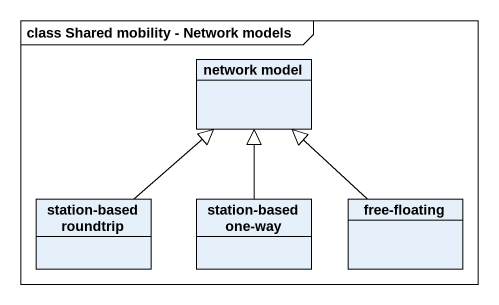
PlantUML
@startuml
mainframe class Shared mobility - Network models
hide circle
hide empty members
class "network model" as network_model
class "station-based roundtrip" as station_based_roundtrip
class "station-based one-way" as station_based_one_way
class "free-floating" as free_floating
station_based_roundtrip -up-|> network_model
station_based_one_way -up-|> network_model
free_floating -up-|> network_model
@enduml
